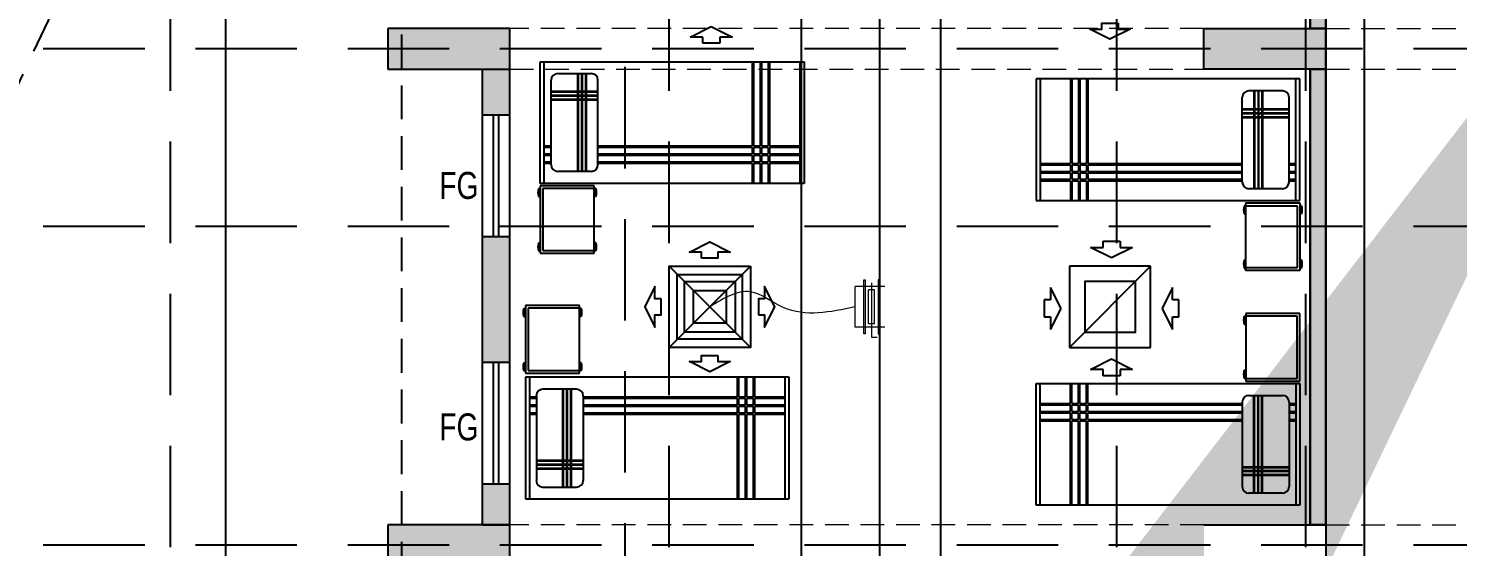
# Model space of a CAD drawing. Extents: x 11598203 to 11995143, y -3849975 to -3698974.
# Drawn here: x 11936094 to 11946653, y -3783811 to -3779981 of the extents above; entities that cross this region are included whole.
import ezdxf

# ---------------------------------------------------------------- set-up
doc = ezdxf.new("R2010")
doc.units = 0
doc.header["$MEASUREMENT"] = 0
doc.header["$PDMODE"] = 35
for name, pattern in [('DASHED', [0.75, 0.5, -0.25]), ('DASHED2', [0.375, 0.25, -0.125]), ('HIDDEN', [0.375, 0.25, -0.125])]:
    doc.linetypes.add(name, pattern=pattern)
doc.layers.get('0').update_dxf_attribs({"linetype": 'CONTINUOUS'})
doc.layers.get('Defpoints').update_dxf_attribs({"linetype": 'CONTINUOUS'})
for name, color, linetype in [('BEAM', 8, 'CONTINUOUS'), ('GRID LINES', 9, 'CONTINUOUS'), ('HATCH', 7, 'CONTINUOUS'), ('HS', 7, 'CONTINUOUS'), ('MEP_HVAC_RA_DIFFUSER', 6, 'CONTINUOUS'), ('MEP_HVAC_SA_DIFFUSER', 5, 'CONTINUOUS'), ('MEP_HVAC_SA_DUCT', 3, 'CONTINUOUS'), ('SECTION', 8, 'CONTINUOUS')]:
    doc.layers.add(name, color=color, linetype=linetype)
doc.layers.add('MEP_HVAC_BUTTERFLY _DAMPER', color=5, linetype='CONTINUOUS', lineweight=0)
doc.layers.add('MEP_HVAC_FLEXIBLE_DUCT', color=30, linetype='CONTINUOUS', lineweight=18)
doc.styles.add('ARIAL', font='arial.ttf', dxfattribs={"width": 0.75})
doc.styles.add('DT', font='romans.shx')
doc.styles.get("Standard").update_dxf_attribs({"font": 'arial.ttf'})
doc.dimstyles.get("Standard").update_dxf_attribs({"dimscale": 0.7, "dimtxt": 300, "dimasz": 150, "dimexe": 200, "dimexo": 200, "dimgap": 0.25, "dimtad": 3, "dimlfac": 0.001, "dimzin": 0, "dimdsep": 46, "dimtxsty": 'Standard', "dimblk": 'ARCHTICK', "dimcen": 0.09, "dimdle": 200, "dimclrd": 256, "dimclre": 256, "dimclrt": 6, "dimadec": 0, "dimazin": 0, "dimtfac": 1, "dimtofl": 0, "dimtmove": 0, "dimatfit": 3, "dimfxl": 1, "dimtolj": 1, "dimtzin": 0, "dimarcsym": 0})

# ---------------------------------------------------------------- blocks, each defined once
blk = doc.blocks.new('8TH FLOOR')
at = {"layer": 'HATCH', "ltscale": 500}
h = blk.add_hatch(color=32, dxfattribs=at)
h.dxf.hatch_style = 1
h.paths.add_polyline_path([(-44310, 10130), (-44010, 10130), (-44010, 9230), (-44310, 9230)])
h.paths.add_polyline_path([(-6930, 6230), (-6630, 6230), (-6630, 5252), (-6930, 5252)])
h.paths.add_polyline_path([(-900, 6265), (0, 6265), (0, 5965), (-900, 5965)])
h.paths.add_polyline_path([(-31624, -10480), (-31024, -10480), (-31024, -10780), (-31624, -10780)])
h.paths.add_polyline_path([(-36805, -13010), (-36055, -13010), (-36055, -13310), (-36805, -13310)])
h.paths.add_polyline_path([(-26485, 200), (-26185, 200), (-26185, -700), (-26485, -700)])
h.paths.add_polyline_path([(-36355, -17735), (-36055, -17735), (-36055, -18485), (-36355, -18485)])
h.paths.add_polyline_path([(-4100, 200), (-3500, 200), (-3500, -100), (-4100, -100)])
h.paths.add_polyline_path([(-47740, 18320), (-46990, 18320), (-46990, 18020), (-47740, 18020)])
h.paths.add_polyline_path([(-47740, 14790), (-46840, 14790), (-46840, 14490), (-47740, 14490)])
h.paths.add_polyline_path([(-10758, 300), (-9930, 300), (-9930, 0), (-10758, 0)])
h.paths.add_polyline_path([(-36805, -7680), (-36055, -7680), (-36055, -7980), (-36805, -7980)])
h.paths.add_polyline_path([(-34515, 900), (-34215, 900), (-34215, 0), (-34515, 0)])
h.paths.add_polyline_path([(-40685, 750), (-40385, 750), (-40385, 0), (-40685, 0)])
h.paths.add_polyline_path([(-41010, -25), (-40710, -25), (-40710, -775), (-41010, -775)])
h.paths.add_polyline_path([(-47740, 29190), (-46990, 29190), (-46990, 28890), (-47740, 28890)])
h.paths.add_polyline_path([(-900, 29190), (0, 29190), (0, 28890), (-900, 28890)])
h.paths.add_polyline_path([(-47840, 10130), (-47540, 10130), (-47540, 9230), (-47840, 9230)])
h.paths.add_polyline_path([(-41010, 750), (-40710, 750), (-40710, 0), (-41010, 0)])
h.paths.add_polyline_path([(-1000, 42920), (-700, 42920), (-700, 43898), (-1000, 43898)])
h.paths.add_polyline_path([(-47740, 21920), (-46990, 21920), (-46990, 21620), (-47740, 21620)])
h.paths.add_polyline_path([(-19285, 200), (-18985, 200), (-18985, -700), (-19285, -700)])
h.paths.add_polyline_path([(-900, 49150), (0, 49150), (0, 48850), (-900, 48850)])
h.paths.add_polyline_path([(-900, 32790), (0, 32790), (0, 32490), (-900, 32490)])
h.paths.add_polyline_path([(-47740, 25520), (-46990, 25520), (-46990, 25220), (-47740, 25220)])
h.paths.add_polyline_path([(-15685, 6230), (-15385, 6230), (-15385, 5330), (-15685, 5330)])
h.paths.add_polyline_path([(-900, 25520), (0, 25520), (0, 25220), (-900, 25220)])
h.paths.add_polyline_path([(-39510, -13010), (-38760, -13010), (-38760, -13310), (-39510, -13310)])
h.paths.add_polyline_path([(-42695, 39920), (-42395, 39920), (-42395, 39320), (-42695, 39320)])
h.paths.add_polyline_path([(-47740, 39920), (-46840, 39920), (-46840, 39620), (-47740, 39620)])
h.paths.add_polyline_path([(-900, 39920), (-100, 39920), (-100, 39620), (-900, 39620)])
h.paths.add_polyline_path([(-4100, 11190), (-3401, 11190), (-3401, 10890), (-4100, 10890)])
h.paths.add_polyline_path([(-31624, -7730), (-31024, -7730), (-31024, -8030), (-31624, -8030)])
h.paths.add_polyline_path([(-44760, -18185), (-44010, -18185), (-44010, -18485), (-44760, -18485)])
h.paths.add_polyline_path([(-6930, 300), (-6102, 300), (-6102, 0), (-6930, 0)])
h.paths.add_polyline_path([(-900, 18320), (0, 18320), (0, 18020), (-900, 18020)])
h.paths.add_polyline_path([(-48040, -18185), (-47290, -18185), (-47290, -18485), (-48040, -18485)])
h.paths.add_polyline_path([(-42695, 43520), (-42395, 43520), (-42395, 42920), (-42695, 42920)])
h.paths.add_polyline_path([(-39510, -10530), (-38760, -10530), (-38760, -10830), (-39510, -10830)])
h.paths.add_polyline_path([(-42370, 43520), (-42070, 43520), (-42070, 42920), (-42370, 42920)])
h.paths.add_polyline_path([(-39510, -7680), (-38760, -7680), (-38760, -7980), (-39510, -7980)])
h.paths.add_polyline_path([(-46360, 43820), (-46060, 43820), (-46060, 42920), (-46360, 42920)])
h.paths.add_polyline_path([(-900, 300), (0, 300), (0, 0), (-900, 0)])
h.paths.add_polyline_path([(-28250, 51450), (-27950, 51450), (-27950, 50550), (-28250, 50550)])
h.paths.add_polyline_path([(-22220, 51450), (-21920, 51450), (-21920, 50550), (-22220, 50550)])
h.paths.add_polyline_path([(-44310, 750), (-44010, 750), (-44010, 0), (-44310, 0)])
h.paths.add_polyline_path([(-42370, 39920), (-42070, 39920), (-42070, 39320), (-42370, 39320)])
h.paths.add_polyline_path([(-31550, 51450), (-31250, 51450), (-31250, 50550), (-31550, 50550)])
h.paths.add_polyline_path([(-46360, 49700), (-46060, 49700), (-46060, 48950), (-46360, 48950)])
h.paths.add_polyline_path([(-42695, 36320), (-42395, 36320), (-42395, 35720), (-42695, 35720)])
h.paths.add_polyline_path([(-42370, 35720), (-42070, 35720), (-42070, 36320), (-42370, 36320)])
h.paths.add_polyline_path([(-44310, 15240), (-44010, 15240), (-44010, 14490), (-44310, 14490)])
h.paths.add_polyline_path([(-42695, 49700), (-42395, 49700), (-42395, 48950), (-42695, 48950)])
h.paths.add_polyline_path([(-44760, -25), (-44010, -25), (-44010, -325), (-44760, -325)])
h.paths.add_polyline_path([(-15685, 200), (-15385, 200), (-15385, -700), (-15685, -700)])
h.paths.add_polyline_path([(-39510, -5200), (-38760, -5200), (-38760, -5500), (-39510, -5500)])
h.paths.add_polyline_path([(-44310, 6230), (-44010, 6230), (-44010, 5480), (-44310, 5480)])
h.paths.add_polyline_path([(-36355, -25), (-36055, -25), (-36055, -775), (-36355, -775)])
h.paths.add_polyline_path([(-22885, 200), (-22585, 200), (-22585, -700), (-22885, -700)])
h.paths.add_polyline_path([(-900, 36320), (0, 36320), (0, 36020), (-900, 36020)])
h.paths.add_polyline_path([(-47740, 32790), (-46990, 32790), (-46990, 32490), (-47740, 32490)])
h.paths.add_polyline_path([(-6930, -25), (-6330, -25), (-6330, -325), (-6930, -325)])
h.paths.add_polyline_path([(-41010, -17735), (-40710, -17735), (-40710, -18485), (-41010, -18485)])
h.paths.add_polyline_path([(-36805, -5200), (-36055, -5200), (-36055, -5500), (-36805, -5500)])
h.paths.add_polyline_path([(-48015, -25), (-47265, -25), (-47265, -325), (-48015, -325)])
h.paths.add_polyline_path([(-10530, -25), (-9930, -25), (-9930, -325), (-10530, -325)])
h.paths.add_polyline_path([(-46840, 36320), (-47740, 36320), (-47740, 36020), (-46840, 36020)])
h.paths.add_polyline_path([(-34515, 6230), (-34215, 6230), (-34215, 5330), (-34515, 5330)])
h.paths.add_polyline_path([(-30085, 200), (-29785, 200), (-29785, -700), (-30085, -700)])
h.paths.add_polyline_path([(-36805, -10530), (-36055, -10530), (-36055, -10830), (-36805, -10830)])
h.paths.add_polyline_path([(-10230, 6230), (-9930, 6230), (-9930, 5330), (-10230, 5330)])
h.paths.add_polyline_path([(-900, 14790), (0, 14790), (0, 14490), (-900, 14490)])
h.paths.add_polyline_path([(-900, 9530), (78, 9530), (78, 9230), (-900, 9230)])
h.paths.add_polyline_path([(-39940, 49850), (-39640, 49850), (-39640, 48950), (-39940, 48950)])
edge = h.paths.add_edge_path()
edge.add_line((-19435, 49850), (-19435, 48950))
edge.add_line((-6930, 9230), (-5952, 9230))
edge.add_line((-41010, 15240), (-41010, 14490))
edge.add_line((-19135, 42920), (-19135, 43820))
edge.add_line((-40710, 5480), (-40710, 6230))
edge.add_line((-40685, 6230), (-40685, 5480))
h.paths.add_polyline_path([(-22220, 9530), (-21320, 9530), (-21320, 9230), (-22220, 9230)])
h.paths.add_polyline_path([(-37580, 10130), (-37280, 10130), (-37280, 9230), (-37580, 9230)])
h.paths.add_polyline_path([(-40685, 9980), (-40385, 9980), (-40385, 9230), (-40685, 9230)])
h.paths.add_polyline_path([(-40685, 6230), (-40385, 6230), (-40385, 5480), (-40685, 5480)])
h.paths.add_polyline_path([(-32228, 9530), (-31250, 9530), (-31250, 9230), (-32228, 9230)])
h.paths.add_polyline_path([(-30424, 6230), (-29446, 6230), (-29446, 5930), (-30424, 5930)])
h.paths.add_polyline_path([(-16860, 9530), (-15960, 9530), (-15960, 9230), (-16860, 9230)])
h.paths.add_polyline_path([(-28250, 9530), (-27272, 9530), (-27272, 9230), (-28250, 9230)])
h.paths.add_polyline_path([(-10830, 9530), (-9930, 9530), (-9930, 9230), (-10830, 9230)])
h.paths.add_polyline_path([(-41010, 9980), (-40710, 9980), (-40710, 9230), (-41010, 9230)])
h.paths.add_polyline_path([(-41010, 6230), (-40710, 6230), (-40710, 5480), (-41010, 5480)])
h.paths.add_polyline_path([(-16860, 36320), (-15960, 36320), (-15960, 36020), (-16860, 36020)], flags=16)
h.paths.add_polyline_path([(-22220, 43520), (-21920, 43520), (-21920, 42920), (-22220, 42920)], flags=16)
h.paths.add_polyline_path([(-22220, 29190), (-21320, 29190), (-21320, 28890), (-22220, 28890)], flags=16)
h.paths.add_polyline_path([(-25450, 45380), (-24850, 45380), (-24850, 45080), (-25450, 45080)], flags=16)
h.paths.add_polyline_path([(-25450, 43220), (-24850, 43220), (-24850, 42920), (-25450, 42920)], flags=16)
h.paths.add_polyline_path([(-16860, 14790), (-15960, 14790), (-15960, 14490), (-16860, 14490)], flags=16)
h.paths.add_polyline_path([(-41010, 15240), (-40710, 15240), (-40710, 14490), (-41010, 14490)], flags=16)
h.paths.add_polyline_path([(-31250, 25220), (-32150, 25220), (-32150, 25520), (-31250, 25520)], flags=16)
h.paths.add_polyline_path([(-38180, 18320), (-37280, 18320), (-37280, 18020), (-38180, 18020)], flags=16)
h.paths.add_polyline_path([(-31550, 15090), (-31250, 15090), (-31250, 14190), (-31550, 14190)], flags=16)
h.paths.add_polyline_path([(-38180, 14790), (-37280, 14790), (-37280, 14490), (-38180, 14490)], flags=16)
h.paths.add_polyline_path([(-22220, 18320), (-21320, 18320), (-21320, 18020), (-22220, 18020)], flags=16)
h.paths.add_polyline_path([(-40685, 15240), (-40385, 15240), (-40385, 14490), (-40685, 14490)], flags=16)
h.paths.add_polyline_path([(-38180, 21920), (-37280, 21920), (-37280, 21620), (-38180, 21620)], flags=16)
h.paths.add_polyline_path([(-16860, 32790), (-15960, 32790), (-15960, 32490), (-16860, 32490)], flags=16)
h.paths.add_polyline_path([(-16860, 21920), (-15960, 21920), (-15960, 21620), (-16860, 21620)], flags=16)
h.paths.add_polyline_path([(-16860, 25520), (-15960, 25520), (-15960, 25220), (-16860, 25220)], flags=16)
h.paths.add_polyline_path([(-13360, 11190), (-12760, 11190), (-12760, 10890), (-13360, 10890)], flags=16)
h.paths.add_polyline_path([(-6930, 29190), (-6030, 29190), (-6030, 28890), (-6930, 28890)], flags=16)
h.paths.add_polyline_path([(-10830, 29190), (-9930, 29190), (-9930, 28890), (-10830, 28890)], flags=16)
h.paths.add_polyline_path([(-28250, 22220), (-27950, 22220), (-27950, 21320), (-28250, 21320)], flags=16)
h.paths.add_polyline_path([(-22220, 21920), (-21320, 21920), (-21320, 21620), (-22220, 21620)], flags=16)
h.paths.add_polyline_path([(-6930, 9530), (-5952, 9530), (-5952, 9230), (-6930, 9230)], flags=16)
h.paths.add_polyline_path([(-31550, 22220), (-31250, 22220), (-31250, 21320), (-31550, 21320)], flags=16)
h.paths.add_polyline_path([(-10230, 22220), (-9930, 22220), (-9930, 21320), (-10230, 21320)], flags=16)
h.paths.add_polyline_path([(-28250, 29190), (-27350, 29190), (-27350, 28890), (-28250, 28890)], flags=16)
h.paths.add_polyline_path([(-15132, 43220), (-14232, 43220), (-14232, 42920), (-15132, 42920)], flags=16)
h.paths.add_polyline_path([(-10830, 43220), (-9930, 43220), (-9930, 42920), (-10830, 42920)], flags=16)
h.paths.add_polyline_path([(-6930, 43220), (-6030, 43220), (-6030, 42920), (-6930, 42920)], flags=16)
h.paths.add_polyline_path([(-22220, 25520), (-21320, 25520), (-21320, 25220), (-22220, 25220)], flags=16)
h.paths.add_polyline_path([(-28250, 25520), (-27350, 25520), (-27350, 25220), (-28250, 25220)], flags=16)
h.paths.add_polyline_path([(-34680, 11190), (-34080, 11190), (-34080, 10890), (-34680, 10890)], flags=16)
h.paths.add_polyline_path([(-22220, 36320), (-21320, 36320), (-21320, 36020), (-22220, 36020)], flags=16)
h.paths.add_polyline_path([(-38180, 25520), (-37280, 25520), (-37280, 25220), (-38180, 25220)], flags=16)
h.paths.add_polyline_path([(-6930, 25520), (-6030, 25520), (-6030, 25220), (-6930, 25220)], flags=16)
h.paths.add_polyline_path([(-10830, 25520), (-9930, 25520), (-9930, 25220), (-10830, 25220)], flags=16)
h.paths.add_polyline_path([(-6930, 22220), (-6630, 22220), (-6630, 21320), (-6930, 21320)], flags=16)
h.paths.add_polyline_path([(-28250, 18620), (-27950, 18620), (-27950, 17720), (-28250, 17720)], flags=16)
h.paths.add_polyline_path([(-6930, 15090), (-6630, 15090), (-6630, 14190), (-6930, 14190)], flags=16)
h.paths.add_polyline_path([(-22220, 32790), (-21320, 32790), (-21320, 32490), (-22220, 32490)], flags=16)
h.paths.add_polyline_path([(-10230, 33090), (-9930, 33090), (-9930, 32190), (-10230, 32190)], flags=16)
h.paths.add_polyline_path([(-6930, 33090), (-6630, 33090), (-6630, 32190), (-6930, 32190)], flags=16)
h.paths.add_polyline_path([(-32150, 29190), (-31250, 29190), (-31250, 28890), (-32150, 28890)], flags=16)
h.paths.add_polyline_path([(-16860, 29190), (-15960, 29190), (-15960, 28888), (-16860, 28888)], flags=16)
h.paths.add_polyline_path([(-38180, 29190), (-37280, 29190), (-37280, 28890), (-38180, 28890)], flags=16)
h.paths.add_polyline_path([(-23224, 6230), (-22246, 6230), (-22246, 5930), (-23224, 5930)], flags=16)
h.paths.add_polyline_path([(-31550, 18620), (-31250, 18620), (-31250, 17720), (-31550, 17720)], flags=16)
h.paths.add_polyline_path([(-35695, 48950), (-35395, 48950), (-35395, 49750), (-35695, 49750)], flags=16)
h.paths.add_polyline_path([(-6930, 36620), (-6630, 36620), (-6630, 35720), (-6930, 35720)], flags=16)
h.paths.add_polyline_path([(-31550, 45980), (-31250, 45980), (-31250, 45080), (-31550, 45080)], flags=16)
h.paths.add_polyline_path([(-16860, 39920), (-15960, 39920), (-15960, 39620), (-16860, 39620)], flags=16)
h.paths.add_polyline_path([(-22220, 45980), (-21920, 45980), (-21920, 45080), (-22220, 45080)], flags=16)
h.paths.add_polyline_path([(-35695, 43820), (-35395, 43820), (-35395, 42920), (-35695, 42920)], flags=16)
h.paths.add_polyline_path([(-19435, 43820), (-19135, 43820), (-19135, 42920), (-19435, 42920)], flags=16)
h.paths.add_polyline_path([(-38180, 39920), (-37280, 39920), (-37280, 39620), (-38180, 39620)], flags=16)
h.paths.add_polyline_path([(-28250, 39920), (-27272, 39920), (-27272, 39620), (-28250, 39620)], flags=16)
h.paths.add_polyline_path([(-39940, 43820), (-39640, 43820), (-39640, 42920), (-39940, 42920)], flags=16)
h.paths.add_polyline_path([(-10230, 49850), (-9930, 49850), (-9930, 48950), (-10230, 48950)], flags=16)
h.paths.add_polyline_path([(-31550, 43820), (-31250, 43820), (-31250, 42920), (-31550, 42920)], flags=16)
h.paths.add_polyline_path([(-14832, 49850), (-14533, 49850), (-14533, 48950), (-14832, 48950)], flags=16)
h.paths.add_polyline_path([(-6930, 39920), (-6030, 39920), (-6030, 39620), (-6930, 39620)], flags=16)
h.paths.add_polyline_path([(-31550, 33090), (-31250, 33090), (-31250, 32190), (-31550, 32190)], flags=16)
h.paths.add_polyline_path([(-38180, 36320), (-37280, 36320), (-37280, 36020), (-38180, 36020)], flags=16)
h.paths.add_polyline_path([(-19435, 49850), (-19135, 49850), (-19135, 48950), (-19435, 48950)], flags=16)
h.paths.add_polyline_path([(-10830, 39920), (-9930, 39920), (-9930, 39620), (-10830, 39620)], flags=16)
h.paths.add_polyline_path([(-6930, 49850), (-6630, 49850), (-6630, 48950), (-6930, 48950)], flags=16)
h.paths.add_polyline_path([(-19624, 6230), (-18646, 6230), (-18646, 5930), (-19624, 5930)], flags=16)
h.paths.add_polyline_path([(-22220, 39920), (-21320, 39920), (-21320, 39620), (-22220, 39620)], flags=16)
h.paths.add_polyline_path([(-22220, 14790), (-21320, 14790), (-21320, 14490), (-22220, 14490)], flags=16)
h.paths.add_polyline_path([(-28250, 36620), (-27950, 36620), (-27950, 35720), (-28250, 35720)], flags=16)
h.paths.add_polyline_path([(-16860, 18320), (-15960, 18320), (-15960, 18020), (-16860, 18020)], flags=16)
h.paths.add_polyline_path([(-31550, 35720), (-31250, 35720), (-31250, 36618), (-31550, 36618)], flags=16)
h.paths.add_polyline_path([(-10230, 18620), (-9930, 18620), (-9930, 17720), (-10230, 17720)], flags=16)
h.paths.add_polyline_path([(-28250, 15090), (-27950, 15090), (-27950, 14190), (-28250, 14190)], flags=16)
h.paths.add_polyline_path([(-6930, 18620), (-6630, 18620), (-6630, 17720), (-6930, 17720)], flags=16)
h.paths.add_polyline_path([(-32228, 39920), (-31250, 39920), (-31250, 39620), (-32228, 39620)], flags=16)
h.paths.add_polyline_path([(-10230, 15090), (-9930, 15090), (-9930, 14190), (-10230, 14190)], flags=16)
h.paths.add_polyline_path([(-28250, 33090), (-27950, 33090), (-27950, 32190), (-28250, 32190)], flags=16)
h.paths.add_polyline_path([(-38180, 32790), (-37280, 32790), (-37280, 32490), (-38180, 32490)], flags=16)
h.paths.add_polyline_path([(-10230, 36620), (-9930, 36620), (-9930, 35720), (-10230, 35720)], flags=16)
at = {"layer": 'HS', "lineweight": -3, "ltscale": 500}
h = blk.add_hatch(color=8, dxfattribs=at)
h.dxf.hatch_style = 1
h.paths.add_polyline_path([(-31365, 32190), (-31250, 32190), (-31250, 29190), (-31365, 29190)])
h = blk.add_hatch(color=8, dxfattribs=at)
h.dxf.hatch_style = 1
h.paths.add_polyline_path([(-37280, 28550), (-37280, 28890), (-37480, 28890), (-37480, 28550)])
h.paths.add_polyline_path([(-37480, 25520), (-37480, 25820), (-37280, 25820), (-37280, 25520)])
h = blk.add_hatch(color=8, dxfattribs=at)
h.dxf.hatch_style = 1
h.paths.add_polyline_path([(-31365, 28890), (-31250, 28890), (-31250, 25520), (-31365, 25520)])
h = blk.add_hatch(color=8, dxfattribs=at)
h.dxf.hatch_style = 1
h.paths.add_polyline_path([(-37280, 26720), (-37280, 27650), (-37480, 27650), (-37480, 26720)])
at = {"color": 8, "lineweight": 25}
for p, q in [((-30963, 21550), (-30963, 39690)), ((-39379, 36280), (-39379, 25220)), ((-31365, 32190), (-31365, 29190)), ((-31250, 32190), (-31250, 29190)), ((-37280, 29190), (-38180, 29190)), ((-38180, 29190), (-38180, 28890)), ((-37280, 28890), (-37280, 29190)), ((-37055, 28945), (-35105, 28945)), ((-37055, 28045), (-37055, 28945)), ((-37025, 28045), (-37025, 28945)), ((-35135, 28945), (-35135, 28045)), ((-35105, 28945), (-35105, 28045)), ((-38180, 28890), (-37280, 28890)), ((-37480, 28890), (-37280, 28890)), ((-37480, 27690), (-37480, 28890)), ((-37280, 27690), (-37280, 28890)), ((-36925, 28857), (-36677, 28857)), ((-31365, 28890), (-31365, 25520)), ((-31250, 28890), (-31250, 25520)), ((-36974, 28183), (-36974, 28808)), ((-36628, 28183), (-36628, 28808)), ((-31440, 28818), (-33390, 28818)), ((-33390, 28818), (-33390, 27918)), ((-33360, 28818), (-33360, 27918)), ((-31570, 28730), (-31818, 28730)), ((-31470, 27918), (-31470, 28818)), ((-31440, 27918), (-31440, 28818)), ((-31867, 28055), (-31867, 28680)), ((-31521, 28055), (-31521, 28680)), ((-37480, 25520), (-37480, 28585)), ((-37400, 27650), (-37400, 28550)), ((-37360, 27650), (-37360, 28550)), ((-37280, 25520), (-37280, 28585)), ((-36677, 28134), (-36925, 28134)), ((-37067, 28007), (-37067, 27948)), ((-37067, 28007), (-37055, 28007)), ((-35105, 28045), (-37055, 28045)), ((-36655, 28028), (-37055, 28028)), ((-37055, 28028), (-37055, 27528)), ((-37035, 28008), (-37035, 27548)), ((-36655, 28008), (-37035, 28008)), ((-36655, 27528), (-36655, 28028)), ((-36643, 28007), (-36655, 28007)), ((-36643, 28007), (-36643, 27948)), ((-31818, 28006), (-31570, 28006)), ((-37067, 27948), (-37055, 27948)), ((-36643, 27948), (-36655, 27948)), ((-33390, 27918), (-31440, 27918)), ((-31852, 27879), (-31840, 27879)), ((-31852, 27879), (-31852, 27820)), ((-31840, 27400), (-31840, 27900)), ((-31840, 27900), (-31440, 27900)), ((-31840, 27880), (-31460, 27880)), ((-31460, 27880), (-31460, 27420)), ((-31440, 27900), (-31440, 27400)), ((-31428, 27879), (-31440, 27879)), ((-31428, 27879), (-31428, 27820)), ((-31852, 27820), (-31840, 27820)), ((-31428, 27820), (-31440, 27820)), ((-37067, 27606), (-37067, 27547)), ((-37067, 27606), (-37055, 27606)), ((-36643, 27606), (-36655, 27606)), ((-36643, 27606), (-36643, 27547)), ((-37067, 27547), (-37055, 27547)), ((-37055, 27528), (-36655, 27528)), ((-37035, 27548), (-36655, 27548)), ((-36643, 27547), (-36655, 27547)), ((-31852, 27478), (-31840, 27478)), ((-31852, 27478), (-31852, 27419)), ((-31428, 27478), (-31440, 27478)), ((-31428, 27478), (-31428, 27419)), ((-31852, 27419), (-31840, 27419)), ((-31460, 27420), (-31840, 27420)), ((-31440, 27400), (-31840, 27400)), ((-31428, 27419), (-31440, 27419)), ((-36764, 27141), (-37164, 27141)), ((-37164, 27141), (-37164, 26641)), ((-36764, 26641), (-36764, 27141)), ((-37176, 27120), (-37176, 27061)), ((-37176, 27120), (-37164, 27120)), ((-37176, 27061), (-37164, 27061)), ((-37144, 27121), (-37144, 26660)), ((-36764, 27121), (-37144, 27121)), ((-36752, 27120), (-36764, 27120)), ((-36752, 27061), (-36764, 27061)), ((-36752, 27120), (-36752, 27061)), ((-31852, 27064), (-31840, 27064)), ((-31852, 27005), (-31852, 27064)), ((-31840, 27083), (-31840, 26583)), ((-31440, 27083), (-31840, 27083)), ((-31460, 27063), (-31840, 27063)), ((-31460, 26603), (-31460, 27063)), ((-31440, 26583), (-31440, 27083)), ((-31852, 27005), (-31840, 27005)), ((-37400, 25820), (-37400, 26720)), ((-37360, 25820), (-37360, 26720)), ((-37280, 25520), (-37280, 26720)), ((-37176, 26719), (-37176, 26660)), ((-37176, 26719), (-37164, 26719)), ((-36752, 26719), (-36764, 26719)), ((-36752, 26719), (-36752, 26660)), ((-37176, 26660), (-37164, 26660)), ((-37164, 26641), (-36764, 26641)), ((-35214, 26611), (-37164, 26611)), ((-37164, 26611), (-37164, 25711)), ((-37144, 26660), (-36764, 26660)), ((-37134, 26611), (-37134, 25711)), ((-36752, 26660), (-36764, 26660)), ((-35244, 25711), (-35244, 26611)), ((-35214, 25711), (-35214, 26611)), ((-31852, 26663), (-31840, 26663)), ((-31852, 26604), (-31852, 26663)), ((-36786, 26523), (-37034, 26523)), ((-33390, 26565), (-31440, 26565)), ((-33390, 25665), (-33390, 26565)), ((-33360, 25665), (-33360, 26565)), ((-31852, 26604), (-31840, 26604)), ((-31840, 26603), (-31460, 26603)), ((-31840, 26583), (-31440, 26583)), ((-31470, 26565), (-31470, 25665)), ((-31440, 26565), (-31440, 25665)), ((-37083, 26474), (-37083, 25848)), ((-36737, 26474), (-36737, 25848)), ((-31867, 26428), (-31867, 25803)), ((-31818, 26477), (-31570, 26477)), ((-31521, 26428), (-31521, 25803)), ((-37034, 25799), (-36786, 25799)), ((-37164, 25711), (-35214, 25711)), ((-31440, 25665), (-33390, 25665)), ((-31570, 25753), (-31818, 25753)), ((-37280, 25520), (-38180, 25520)), ((-38180, 25520), (-38180, 25220)), ((-37480, 25520), (-37280, 25520)), ((-37280, 25220), (-37280, 25520))]:
    blk.add_line(p, q, dxfattribs=at)
at = {"color": 8, "linetype": 'DASHED2', "lineweight": 25, "ltscale": 1500}
blk.add_line((-47540, 14790), (-37480, 36020), dxfattribs=at)
at = {"color": 8, "linetype": 'DASHED', "lineweight": 25, "ltscale": 500}
blk.add_line((-38080, 35520), (-38080, 15290), dxfattribs=at)
at = {"color": 8, "lineweight": 25, "ltscale": 500}
for p, q in [((-31250, 25520), (-31250, 32190)), ((-32150, 28890), (-32150, 29190)), ((-32150, 29190), (-31250, 29190)), ((-31250, 29190), (-31250, 28890)), ((-31250, 28890), (-32150, 28890)), ((-37280, 28550), (-37480, 28550)), ((-37280, 27650), (-37480, 27650)), ((-37280, 26720), (-37480, 26720)), ((-37280, 25820), (-37480, 25820)), ((-32150, 25520), (-31250, 25520)), ((-31250, 25520), (-31250, 25220))]:
    blk.add_line(p, q, dxfattribs=at)
at = {"color": 8, "lineweight": 25, "ltscale": 0.75}
for p, q in [((-35488, 28945), (-35488, 28321)), ((-35478, 28945), (-35478, 28321)), ((-35429, 28945), (-35429, 28321)), ((-35419, 28945), (-35419, 28321)), ((-35370, 28945), (-35370, 28321)), ((-35360, 28945), (-35360, 28321)), ((-36779, 28857), (-36779, 28724)), ((-36774, 28857), (-36774, 28724)), ((-36749, 28857), (-36749, 28724)), ((-36745, 28857), (-36745, 28724)), ((-36720, 28857), (-36720, 28724)), ((-36715, 28857), (-36715, 28724)), ((-36779, 28724), (-36974, 28724)), ((-36749, 28724), (-36774, 28724)), ((-36720, 28724), (-36745, 28724)), ((-36628, 28724), (-36715, 28724)), ((-33135, 28818), (-33135, 28193)), ((-33125, 28818), (-33125, 28193)), ((-33076, 28818), (-33076, 28193)), ((-33066, 28818), (-33066, 28193)), ((-33017, 28818), (-33017, 28193)), ((-33007, 28818), (-33007, 28193)), ((-31780, 28730), (-31780, 28597)), ((-31775, 28730), (-31775, 28597)), ((-31750, 28730), (-31750, 28597)), ((-31746, 28730), (-31746, 28597)), ((-31721, 28730), (-31721, 28597)), ((-31716, 28730), (-31716, 28597)), ((-36779, 28720), (-36974, 28720)), ((-36779, 28695), (-36974, 28695)), ((-36779, 28690), (-36974, 28690)), ((-36779, 28665), (-36974, 28665)), ((-36779, 28661), (-36974, 28661)), ((-36779, 28720), (-36779, 28695)), ((-36779, 28690), (-36779, 28665)), ((-36779, 28661), (-36779, 28134)), ((-36749, 28720), (-36774, 28720)), ((-36774, 28720), (-36774, 28695)), ((-36749, 28695), (-36774, 28695)), ((-36749, 28690), (-36774, 28690)), ((-36774, 28690), (-36774, 28665)), ((-36749, 28665), (-36774, 28665)), ((-36749, 28661), (-36774, 28661)), ((-36774, 28661), (-36774, 28134)), ((-36749, 28720), (-36749, 28695)), ((-36749, 28690), (-36749, 28665)), ((-36749, 28661), (-36749, 28134)), ((-36720, 28720), (-36745, 28720)), ((-36745, 28720), (-36745, 28695)), ((-36720, 28695), (-36745, 28695)), ((-36745, 28690), (-36745, 28665)), ((-36720, 28690), (-36745, 28690)), ((-36720, 28665), (-36745, 28665)), ((-36745, 28661), (-36745, 28134)), ((-36720, 28661), (-36745, 28661)), ((-36720, 28720), (-36720, 28695)), ((-36720, 28690), (-36720, 28665)), ((-36720, 28661), (-36720, 28134)), ((-36715, 28720), (-36715, 28695)), ((-36628, 28720), (-36715, 28720)), ((-36628, 28695), (-36715, 28695)), ((-36715, 28690), (-36715, 28665)), ((-36628, 28690), (-36715, 28690)), ((-36628, 28665), (-36715, 28665)), ((-36628, 28661), (-36715, 28661)), ((-36715, 28661), (-36715, 28134)), ((-31867, 28597), (-31780, 28597)), ((-31867, 28592), (-31780, 28592)), ((-31867, 28567), (-31780, 28567)), ((-31867, 28562), (-31780, 28562)), ((-31867, 28538), (-31780, 28538)), ((-31867, 28533), (-31780, 28533)), ((-31780, 28592), (-31780, 28567)), ((-31780, 28562), (-31780, 28538)), ((-31780, 28533), (-31780, 28006)), ((-31775, 28597), (-31750, 28597)), ((-31775, 28592), (-31750, 28592)), ((-31775, 28592), (-31775, 28567)), ((-31775, 28567), (-31750, 28567)), ((-31775, 28562), (-31775, 28538)), ((-31775, 28562), (-31750, 28562)), ((-31775, 28538), (-31750, 28538)), ((-31775, 28533), (-31775, 28006)), ((-31775, 28533), (-31750, 28533)), ((-31750, 28592), (-31750, 28567)), ((-31750, 28562), (-31750, 28538)), ((-31750, 28533), (-31750, 28006)), ((-31746, 28597), (-31721, 28597)), ((-31746, 28592), (-31721, 28592)), ((-31746, 28592), (-31746, 28567)), ((-31746, 28567), (-31721, 28567)), ((-31746, 28562), (-31746, 28538)), ((-31746, 28562), (-31721, 28562)), ((-31746, 28538), (-31721, 28538)), ((-31746, 28533), (-31746, 28006)), ((-31746, 28533), (-31721, 28533)), ((-31721, 28592), (-31721, 28567)), ((-31721, 28562), (-31721, 28538)), ((-31721, 28533), (-31721, 28006)), ((-31716, 28597), (-31521, 28597)), ((-31716, 28592), (-31521, 28592)), ((-31716, 28592), (-31716, 28567)), ((-31716, 28567), (-31521, 28567)), ((-31716, 28562), (-31521, 28562)), ((-31716, 28562), (-31716, 28538)), ((-31716, 28538), (-31521, 28538)), ((-31716, 28533), (-31521, 28533)), ((-31716, 28533), (-31716, 28006)), ((-36974, 28321), (-37025, 28321)), ((-36974, 28311), (-37025, 28311)), ((-35488, 28321), (-36628, 28321)), ((-35488, 28311), (-36628, 28311)), ((-35488, 28311), (-35488, 28262)), ((-35429, 28321), (-35478, 28321)), ((-35429, 28311), (-35478, 28311)), ((-35478, 28311), (-35478, 28262)), ((-35429, 28311), (-35429, 28262)), ((-35370, 28321), (-35419, 28321)), ((-35370, 28311), (-35419, 28311)), ((-35419, 28311), (-35419, 28262)), ((-35370, 28311), (-35370, 28262)), ((-35135, 28321), (-35360, 28321)), ((-35135, 28311), (-35360, 28311)), ((-35360, 28311), (-35360, 28262)), ((-36974, 28262), (-37025, 28262)), ((-36974, 28252), (-37025, 28252)), ((-36974, 28203), (-37025, 28203)), ((-36974, 28193), (-37025, 28193)), ((-35488, 28262), (-36628, 28262)), ((-35488, 28252), (-36628, 28252)), ((-35488, 28203), (-36628, 28203)), ((-35488, 28193), (-36628, 28193)), ((-35488, 28252), (-35488, 28203)), ((-35488, 28193), (-35488, 28045)), ((-35429, 28262), (-35478, 28262)), ((-35429, 28252), (-35478, 28252)), ((-35478, 28252), (-35478, 28203)), ((-35429, 28203), (-35478, 28203)), ((-35429, 28193), (-35478, 28193)), ((-35478, 28193), (-35478, 28045)), ((-35429, 28252), (-35429, 28203)), ((-35429, 28193), (-35429, 28045)), ((-35370, 28262), (-35419, 28262)), ((-35370, 28252), (-35419, 28252)), ((-35419, 28252), (-35419, 28203)), ((-35370, 28203), (-35419, 28203)), ((-35370, 28193), (-35419, 28193)), ((-35419, 28193), (-35419, 28045)), ((-35370, 28252), (-35370, 28203)), ((-35370, 28193), (-35370, 28045)), ((-35135, 28262), (-35360, 28262)), ((-35135, 28252), (-35360, 28252)), ((-35360, 28252), (-35360, 28203)), ((-35135, 28203), (-35360, 28203)), ((-35135, 28193), (-35360, 28193)), ((-35360, 28193), (-35360, 28045)), ((-33360, 28193), (-33135, 28193)), ((-33125, 28193), (-33076, 28193)), ((-33066, 28193), (-33017, 28193)), ((-33007, 28193), (-31867, 28193)), ((-31521, 28193), (-31470, 28193)), ((-33360, 28183), (-33135, 28183)), ((-33360, 28134), (-33135, 28134)), ((-33360, 28124), (-33135, 28124)), ((-33135, 28183), (-33135, 28134)), ((-33135, 28124), (-33135, 28075)), ((-33125, 28183), (-33076, 28183)), ((-33125, 28183), (-33125, 28134)), ((-33125, 28134), (-33076, 28134)), ((-33125, 28124), (-33076, 28124)), ((-33125, 28124), (-33125, 28075)), ((-33076, 28183), (-33076, 28134)), ((-33076, 28124), (-33076, 28075)), ((-33066, 28183), (-33017, 28183)), ((-33066, 28183), (-33066, 28134)), ((-33066, 28134), (-33017, 28134)), ((-33066, 28124), (-33017, 28124)), ((-33066, 28124), (-33066, 28075)), ((-33017, 28183), (-33017, 28134)), ((-33017, 28124), (-33017, 28075)), ((-33007, 28183), (-31867, 28183)), ((-33007, 28183), (-33007, 28134)), ((-33007, 28134), (-31867, 28134)), ((-33007, 28124), (-31867, 28124)), ((-33007, 28124), (-33007, 28075)), ((-31521, 28183), (-31470, 28183)), ((-31521, 28134), (-31470, 28134)), ((-31521, 28124), (-31470, 28124)), ((-33360, 28075), (-33135, 28075)), ((-33360, 28065), (-33135, 28065)), ((-33135, 28065), (-33135, 27918)), ((-33125, 28075), (-33076, 28075)), ((-33125, 28065), (-33076, 28065)), ((-33125, 28065), (-33125, 27918)), ((-33076, 28065), (-33076, 27918)), ((-33066, 28075), (-33017, 28075)), ((-33066, 28065), (-33017, 28065)), ((-33066, 28065), (-33066, 27918)), ((-33017, 28065), (-33017, 27918)), ((-33007, 28075), (-31867, 28075)), ((-33007, 28065), (-31867, 28065)), ((-33007, 28065), (-33007, 27918)), ((-31521, 28075), (-31470, 28075)), ((-31521, 28065), (-31470, 28065)), ((-35597, 26463), (-35597, 26611)), ((-35587, 26463), (-35587, 26611)), ((-35538, 26463), (-35538, 26611)), ((-35528, 26463), (-35528, 26611)), ((-35479, 26463), (-35479, 26611)), ((-35469, 26463), (-35469, 26611)), ((-36888, 25996), (-36888, 26523)), ((-36883, 25996), (-36883, 26523)), ((-36858, 25996), (-36858, 26523)), ((-36854, 25996), (-36854, 26523)), ((-36829, 25996), (-36829, 26523)), ((-36824, 25996), (-36824, 26523)), ((-33135, 26418), (-33135, 26565)), ((-33125, 26418), (-33125, 26565)), ((-33076, 26418), (-33076, 26565)), ((-33066, 26418), (-33066, 26565)), ((-33017, 26418), (-33017, 26565)), ((-33007, 26418), (-33007, 26565)), ((-37083, 26463), (-37134, 26463)), ((-37083, 26454), (-37134, 26454)), ((-37083, 26404), (-37134, 26404)), ((-35597, 26463), (-36737, 26463)), ((-35597, 26454), (-36737, 26454)), ((-35597, 26404), (-36737, 26404)), ((-35597, 26404), (-35597, 26454)), ((-35538, 26463), (-35587, 26463)), ((-35538, 26454), (-35587, 26454)), ((-35587, 26404), (-35587, 26454)), ((-35538, 26404), (-35587, 26404)), ((-35538, 26404), (-35538, 26454)), ((-35479, 26463), (-35528, 26463)), ((-35479, 26454), (-35528, 26454)), ((-35528, 26404), (-35528, 26454)), ((-35479, 26404), (-35528, 26404)), ((-35479, 26404), (-35479, 26454)), ((-35244, 26463), (-35469, 26463)), ((-35244, 26454), (-35469, 26454)), ((-35469, 26404), (-35469, 26454)), ((-35244, 26404), (-35469, 26404)), ((-33360, 26418), (-33135, 26418)), ((-33360, 26408), (-33135, 26408)), ((-33135, 26359), (-33135, 26408)), ((-33125, 26418), (-33076, 26418)), ((-33125, 26408), (-33076, 26408)), ((-33125, 26359), (-33125, 26408)), ((-33076, 26359), (-33076, 26408)), ((-33066, 26418), (-33017, 26418)), ((-33066, 26408), (-33017, 26408)), ((-33066, 26359), (-33066, 26408)), ((-33017, 26359), (-33017, 26408)), ((-33007, 26418), (-31867, 26418)), ((-33007, 26408), (-31867, 26408)), ((-33007, 26359), (-33007, 26408)), ((-31780, 25950), (-31780, 26477)), ((-31775, 25950), (-31775, 26477)), ((-31750, 25950), (-31750, 26477)), ((-31746, 25950), (-31746, 26477)), ((-31721, 25950), (-31721, 26477)), ((-31716, 25950), (-31716, 26477)), ((-31521, 26418), (-31470, 26418)), ((-31521, 26408), (-31470, 26408)), ((-37083, 26394), (-37134, 26394)), ((-37083, 26345), (-37134, 26345)), ((-37083, 26335), (-37134, 26335)), ((-35597, 26394), (-36737, 26394)), ((-35597, 26345), (-36737, 26345)), ((-35597, 26335), (-36737, 26335)), ((-35597, 26345), (-35597, 26394)), ((-35597, 25711), (-35597, 26335)), ((-35538, 26394), (-35587, 26394)), ((-35587, 26345), (-35587, 26394)), ((-35538, 26345), (-35587, 26345)), ((-35538, 26335), (-35587, 26335)), ((-35587, 25711), (-35587, 26335)), ((-35538, 26345), (-35538, 26394)), ((-35538, 25711), (-35538, 26335)), ((-35479, 26394), (-35528, 26394)), ((-35528, 26345), (-35528, 26394)), ((-35479, 26345), (-35528, 26345)), ((-35479, 26335), (-35528, 26335)), ((-35528, 25711), (-35528, 26335)), ((-35479, 26345), (-35479, 26394)), ((-35479, 25711), (-35479, 26335)), ((-35244, 26394), (-35469, 26394)), ((-35469, 26345), (-35469, 26394)), ((-35244, 26345), (-35469, 26345)), ((-35244, 26335), (-35469, 26335)), ((-35469, 25711), (-35469, 26335)), ((-33360, 26359), (-33135, 26359)), ((-33360, 26349), (-33135, 26349)), ((-33360, 26300), (-33135, 26300)), ((-33135, 26300), (-33135, 26349)), ((-33125, 26359), (-33076, 26359)), ((-33125, 26349), (-33076, 26349)), ((-33125, 26300), (-33125, 26349)), ((-33125, 26300), (-33076, 26300)), ((-33076, 26300), (-33076, 26349)), ((-33066, 26359), (-33017, 26359)), ((-33066, 26349), (-33017, 26349)), ((-33066, 26300), (-33066, 26349)), ((-33066, 26300), (-33017, 26300)), ((-33017, 26300), (-33017, 26349)), ((-33007, 26359), (-31867, 26359)), ((-33007, 26300), (-33007, 26349)), ((-33007, 26349), (-31867, 26349)), ((-33007, 26300), (-31867, 26300)), ((-31521, 26359), (-31470, 26359)), ((-31521, 26349), (-31470, 26349)), ((-31521, 26300), (-31470, 26300)), ((-33360, 26290), (-33135, 26290)), ((-33135, 25665), (-33135, 26290)), ((-33125, 26290), (-33076, 26290)), ((-33125, 25665), (-33125, 26290)), ((-33076, 25665), (-33076, 26290)), ((-33066, 26290), (-33017, 26290)), ((-33066, 25665), (-33066, 26290)), ((-33017, 25665), (-33017, 26290)), ((-33007, 26290), (-31867, 26290)), ((-33007, 25665), (-33007, 26290)), ((-31521, 26290), (-31470, 26290)), ((-36888, 25996), (-37083, 25996)), ((-36888, 25991), (-37083, 25991)), ((-36888, 25966), (-36888, 25991)), ((-36858, 25996), (-36883, 25996)), ((-36858, 25991), (-36883, 25991)), ((-36883, 25966), (-36883, 25991)), ((-36858, 25966), (-36858, 25991)), ((-36829, 25996), (-36854, 25996)), ((-36854, 25966), (-36854, 25991)), ((-36829, 25991), (-36854, 25991)), ((-36829, 25966), (-36829, 25991)), ((-36737, 25996), (-36824, 25996)), ((-36824, 25966), (-36824, 25991)), ((-36737, 25991), (-36824, 25991)), ((-36888, 25966), (-37083, 25966)), ((-36888, 25961), (-37083, 25961)), ((-36888, 25937), (-37083, 25937)), ((-36888, 25932), (-37083, 25932)), ((-36888, 25937), (-36888, 25961)), ((-36888, 25799), (-36888, 25932)), ((-36858, 25966), (-36883, 25966)), ((-36858, 25961), (-36883, 25961)), ((-36883, 25937), (-36883, 25961)), ((-36858, 25937), (-36883, 25937)), ((-36858, 25932), (-36883, 25932)), ((-36883, 25799), (-36883, 25932)), ((-36858, 25937), (-36858, 25961)), ((-36858, 25799), (-36858, 25932)), ((-36829, 25966), (-36854, 25966)), ((-36854, 25937), (-36854, 25961)), ((-36829, 25961), (-36854, 25961)), ((-36829, 25937), (-36854, 25937)), ((-36829, 25932), (-36854, 25932)), ((-36854, 25799), (-36854, 25932)), ((-36829, 25937), (-36829, 25961)), ((-36829, 25799), (-36829, 25932)), ((-36737, 25966), (-36824, 25966)), ((-36824, 25937), (-36824, 25961)), ((-36737, 25961), (-36824, 25961)), ((-36737, 25937), (-36824, 25937)), ((-36824, 25799), (-36824, 25932)), ((-36737, 25932), (-36824, 25932)), ((-31867, 25950), (-31780, 25950)), ((-31867, 25945), (-31780, 25945)), ((-31867, 25921), (-31780, 25921)), ((-31867, 25916), (-31780, 25916)), ((-31867, 25891), (-31780, 25891)), ((-31867, 25886), (-31780, 25886)), ((-31780, 25921), (-31780, 25945)), ((-31780, 25891), (-31780, 25916)), ((-31780, 25753), (-31780, 25886)), ((-31775, 25950), (-31750, 25950)), ((-31775, 25921), (-31775, 25945)), ((-31775, 25945), (-31750, 25945)), ((-31775, 25921), (-31750, 25921)), ((-31775, 25891), (-31775, 25916)), ((-31775, 25916), (-31750, 25916)), ((-31775, 25891), (-31750, 25891)), ((-31775, 25886), (-31750, 25886)), ((-31775, 25753), (-31775, 25886)), ((-31750, 25921), (-31750, 25945)), ((-31750, 25891), (-31750, 25916)), ((-31750, 25753), (-31750, 25886)), ((-31746, 25950), (-31721, 25950)), ((-31746, 25921), (-31746, 25945)), ((-31746, 25945), (-31721, 25945)), ((-31746, 25921), (-31721, 25921)), ((-31746, 25891), (-31746, 25916)), ((-31746, 25916), (-31721, 25916)), ((-31746, 25891), (-31721, 25891)), ((-31746, 25886), (-31721, 25886)), ((-31746, 25753), (-31746, 25886)), ((-31721, 25921), (-31721, 25945)), ((-31721, 25891), (-31721, 25916)), ((-31721, 25753), (-31721, 25886)), ((-31716, 25950), (-31521, 25950)), ((-31716, 25945), (-31521, 25945)), ((-31716, 25921), (-31716, 25945)), ((-31716, 25921), (-31521, 25921)), ((-31716, 25916), (-31521, 25916)), ((-31716, 25891), (-31716, 25916)), ((-31716, 25891), (-31521, 25891)), ((-31716, 25886), (-31521, 25886)), ((-31716, 25753), (-31716, 25886))]:
    blk.add_line(p, q, dxfattribs=at)
at = {"color": 8, "ltscale": 500}
blk.add_lwpolyline([(-31365, 32190), (-31250, 32190), (-31250, 29190), (-31365, 29190)], close=True, dxfattribs=at)
at = {"color": 8}
for centre, radius, start, end in [((-36925, 28808), 49.2, 90, 180), ((-36677, 28808), 49.2, 360, 90), ((-31818, 28680), 49.2, 90, 180), ((-31570, 28680), 49.2, 0, 90), ((-36925, 28183), 49.2, 180, 270), ((-36677, 28183), 49.2, 270, 360), ((-36981, 27977), 91.1, 161.0753, 198.9246), ((-36729, 27977), 91.1, 341.0753, 18.9246), ((-31818, 28055), 49.2, 180, 270), ((-31570, 28055), 49.2, 270, 0), ((-31766, 27850), 91.1, 161.0754, 198.9247), ((-31514, 27850), 91.1, 341.0754, 18.9247), ((-36981, 27576), 91.1, 161.0753, 198.9246), ((-36729, 27576), 91.1, 341.0753, 18.9246), ((-31766, 27449), 91.1, 161.0754, 198.9247), ((-31514, 27449), 91.1, 341.0754, 18.9247), ((-37090, 27090), 91.1, 161.0753, 198.9246), ((-36838, 27090), 91.1, 341.0753, 18.9246), ((-31766, 27034), 91.1, 161.0753, 198.9246), ((-37090, 26689), 91.1, 161.0753, 198.9246), ((-36838, 26689), 91.1, 341.0753, 18.9246), ((-31766, 26633), 91.1, 161.0753, 198.9246), ((-37034, 26474), 49.2, 90, 180), ((-36786, 26474), 49.2, 0, 90), ((-31818, 26428), 49.2, 90, 180), ((-31570, 26428), 49.2, 360, 90), ((-37034, 25848), 49.2, 180, 270), ((-36786, 25848), 49.2, 270, 0), ((-31818, 25803), 49.2, 180, 270), ((-31570, 25803), 49.2, 270, 360)]:
    blk.add_arc(centre, radius, start, end, dxfattribs=at)
at = {"layer": 'BEAM', "color": 8, "linetype": 'HIDDEN', "lineweight": 18, "ltscale": 700}
for p, q in [((-32150, 29190), (-37280, 29190)), ((-31250, 29190), (-28250, 29190)), ((-37280, 28890), (-32150, 28890)), ((-31250, 28890), (-28250, 28890)), ((-32150, 25520), (-37280, 25520)), ((-31250, 25520), (-28250, 25520))]:
    blk.add_line(p, q, dxfattribs=at)
at = {"layer": 'GRID LINES', "color": 138, "linetype": 'HIDDEN', "ltscale": 3000}
for p, q in [((-39790, 55354), (-39790, -16425)), ((-36105, 55354), (-36105, -16425)), ((-32795, 55354), (-32795, -16425)), ((-31400, 55354), (-31400, -16425)), ((5023, 29040), (-57949, 29040)), ((5023, 27725), (-57949, 27725)), ((5023, 25370), (-57949, 25370))]:
    blk.add_line(p, q, dxfattribs=at)
at = {"layer": 'GRID LINES', "color": 8, "linetype": 'HIDDEN', "ltscale": 3000}
blk.add_line((-36430, 53656), (-36430, -15068), dxfattribs=at)
at = {"layer": 'HS', "color": 8, "lineweight": -3, "ltscale": 500}
blk.add_lwpolyline([(-31365, 28890), (-31250, 28890), (-31250, 25520), (-31365, 25520)], close=True, dxfattribs=at)
at = {"color": 8, "lineweight": 20, "style": 'ARIAL', "width": 0.75}
for p in [(-37801, 27930), (-37801, 26144)]:
    blk.add_text('FG', height=200, dxfattribs=at).set_placement(p)
blk = doc.blocks.new('_Oblique')
at = {"color": 0, "linetype": 'ByBlock', "lineweight": -2}
blk.add_line((-0.5, -0.5), (0.5, 0.5), dxfattribs=at)
blk = doc.blocks.new('*D59')
at = {"layer": 'Defpoints', "color": 0, "ltscale": 500, "transparency": 16777216}
for p in [(11942392, -3771354), (11941805, -3785601), (11942392, -3785601)]:
    blk.add_point(p, dxfattribs=at)
at = {"layer": 'MEP_HVAC_SA_DIFFUSER', "ltscale": 500, "transparency": 16777216}
for p, q in [((11942392, -3771354), (11941725, -3771354)), ((11941805, -3771274), (11941805, -3777974)), ((11941805, -3785681), (11941805, -3778981)), ((11942392, -3785601), (11941725, -3785601))]:
    blk.add_line(p, q, dxfattribs=at)
at = {"layer": 'MEP_HVAC_SA_DIFFUSER', "ltscale": 500, "transparency": 16777216, "xscale": 80, "yscale": 80, "zscale": 80}
for p, rotation in [((11941805, -3771354), 90), ((11941805, -3785601), 270)]:
    blk.add_blockref('_Oblique', p, dxfattribs=dict(at, rotation=rotation))
at = {"layer": 'MEP_HVAC_SA_DIFFUSER', "color": 6, "ltscale": 500, "transparency": 16777216, "insert": (11941805, -3778477), "char_height": 200, "attachment_point": 5, "rotation": 90, "style": 'DT'}
blk.add_mtext('\\A1;14248', dxfattribs=at)
blk = doc.blocks.new('SA_DIFFUSER_600X600 MM')
at = {"layer": 'MEP_HVAC_SA_DIFFUSER', "color": 8}
for p, q in [((11908714, -3793568), (11908114, -3794168)), ((11908714, -3794168), (11908114, -3793568))]:
    blk.add_line(p, q, dxfattribs=at)
at = {"layer": 'MEP_HVAC_SA_DIFFUSER', "color": 152}
for points in [[(11908354, -3793508), (11908354, -3793463), (11908264, -3793463), (11908414, -3793388), (11908564, -3793463), (11908474, -3793463), (11908474, -3793508)], [(11908054, -3793808), (11908009, -3793808), (11908009, -3793718), (11907934, -3793868), (11908009, -3794018), (11908009, -3793928), (11908054, -3793928)], [(11908774, -3793928), (11908819, -3793928), (11908819, -3794018), (11908894, -3793868), (11908819, -3793718), (11908819, -3793808), (11908774, -3793808)], [(11908474, -3794228), (11908474, -3794273), (11908564, -3794273), (11908414, -3794348), (11908264, -3794273), (11908354, -3794273), (11908354, -3794228)]]:
    blk.add_lwpolyline(points, close=True, dxfattribs=at)
at = {"layer": 'MEP_HVAC_SA_DIFFUSER', "color": 5}
for points in [[(11908714, -3793568), (11908714, -3794168), (11908114, -3794168), (11908114, -3793568)], [(11908602, -3793681), (11908602, -3794056), (11908227, -3794056), (11908227, -3793681)]]:
    blk.add_lwpolyline(points, close=True, dxfattribs=at)
at = {"layer": 'MEP_HVAC_SA_DIFFUSER', "color": 8}
for points in [[(11908654, -3793628), (11908654, -3794108), (11908174, -3794108), (11908174, -3793628)], [(11908534, -3793748), (11908534, -3793988), (11908294, -3793988), (11908294, -3793748)]]:
    blk.add_lwpolyline(points, close=True, dxfattribs=at)
blk = doc.blocks.new('RA_DIFFUSER_600X600 MM')
at = {"layer": 'MEP_HVAC_RA_DIFFUSER', "color": 6}
for p, q in [((11906563, -3793381), (11906688, -3793381)), ((11906563, -3793428), (11906563, -3793381)), ((11906688, -3793381), (11906688, -3793428)), ((11906470, -3793428), (11906563, -3793428)), ((11906625, -3793506), (11906470, -3793428)), ((11906781, -3793428), (11906625, -3793506)), ((11906688, -3793428), (11906781, -3793428)), ((11906314, -3794168), (11906914, -3793568)), ((11906314, -3793568), (11906314, -3794168)), ((11906914, -3793568), (11906314, -3793568)), ((11906914, -3794168), (11906914, -3793568)), ((11906174, -3793724), (11906174, -3793817)), ((11906252, -3793879), (11906174, -3793724)), ((11907077, -3793724), (11906999, -3793879)), ((11907077, -3793817), (11907077, -3793724)), ((11906127, -3793817), (11906127, -3793942)), ((11906174, -3793817), (11906127, -3793817)), ((11907123, -3793817), (11907077, -3793817)), ((11907123, -3793942), (11907123, -3793817)), ((11906127, -3793942), (11906174, -3793942)), ((11906174, -3794035), (11906252, -3793879)), ((11906174, -3793942), (11906174, -3794035)), ((11906999, -3793879), (11907077, -3794035)), ((11907077, -3793942), (11907123, -3793942)), ((11907077, -3794035), (11907077, -3793942)), ((11906314, -3794168), (11906914, -3794168)), ((11906470, -3794331), (11906625, -3794253)), ((11906625, -3794253), (11906781, -3794331)), ((11906563, -3794331), (11906470, -3794331)), ((11906563, -3794377), (11906563, -3794331)), ((11906688, -3794331), (11906688, -3794377)), ((11906781, -3794331), (11906688, -3794331)), ((11906688, -3794377), (11906563, -3794377))]:
    blk.add_line(p, q, dxfattribs=at)
blk.add_lwpolyline([(11906427, -3794056), (11906802, -3794056), (11906802, -3793681), (11906427, -3793681)], close=True, dxfattribs=at)
blk = doc.blocks.new('BUTERFLY DAMPER')
at = {"layer": 'MEP_HVAC_BUTTERFLY _DAMPER', "color": 9}
for p, q in [((11907370, -3792893, 0), (11907589, -3792893, 0)), ((11907589, -3793193, 0), (11907589, -3792893, 0)), ((11907370, -3793193, 0), (11907589, -3793193, 0))]:
    blk.add_line(p, q, dxfattribs=at)
at = {"layer": 'MEP_HVAC_BUTTERFLY _DAMPER', "color": 5}
for p, q in [((11907468, -3792866, 0), (11907468, -3793266, 0)), ((11907468, -3793266, 0), (11907425, -3793266, 0))]:
    blk.add_line(p, q, dxfattribs=at)
at = {"layer": 'MEP_HVAC_BUTTERFLY _DAMPER', "color": 1}
for p, q in [((11907446, -3792918, 0), (11907490, -3792918, 0)), ((11907446, -3793168, 0), (11907446, -3792918, 0)), ((11907490, -3793168, 0), (11907490, -3792918, 0)), ((11907446, -3793168, 0), (11907490, -3793168, 0))]:
    blk.add_line(p, q, dxfattribs=at)
at = {"layer": 'MEP_HVAC_BUTTERFLY _DAMPER', "color": 9, "elevation": 0}
for points in [[(11907419, -3793243), (11907409, -3793243), (11907409, -3792843), (11907419, -3792843)], [(11907515, -3793243), (11907525, -3793243), (11907525, -3792843), (11907515, -3792843)]]:
    blk.add_lwpolyline(points, close=True, dxfattribs=at)

msp = doc.modelspace()

# ---------------------------------------------------------------- linework, layer by layer
at = {"layer": 'MEP_HVAC_FLEXIBLE_DUCT'}
msp.add_spline([(11942201.6, -3782039.6, 0), (11941671.1, -3782043.8, 0), (11941427.9, -3781928.6), (11941127.9, -3782039.4)], degree=3, dxfattribs=at)
at = {"layer": 'MEP_HVAC_SA_DUCT', "ltscale": 500}
for points in [[(11942381.7, -3778340.2), (11942381.7, -3785114)], [(11942831.7, -3778340.2), (11942831.7, -3785114)]]:
    msp.add_lwpolyline(points, dxfattribs=at)

# ---------------------------------------------------------------- block references
at = {"layer": 'MEP_HVAC_BUTTERFLY _DAMPER', "ltscale": 500, "xscale": -1}
msp.add_blockref('BUTERFLY DAMPER', (23849790.5, 11003.4, 0), dxfattribs=at)
at = {"layer": 'MEP_HVAC_RA_DIFFUSER', "color": 0, "ltscale": 500}
for p in [(34513.7, 14287.2), (37471.2, 11828.6)]:
    msp.add_blockref('RA_DIFFUSER_600X600 MM', p, dxfattribs=at)
at = {"layer": 'MEP_HVAC_SA_DIFFUSER', "ltscale": 500}
for p in [(35671.2, 14287.2), (32713.7, 11828.6)]:
    msp.add_blockref('SA_DIFFUSER_600X600 MM', p, dxfattribs=at)
at = {"layer": 'SECTION', "color": 0, "ltscale": 500}
msp.add_blockref('8TH FLOOR', (11976929.2, -3809171.3), dxfattribs=at)

# ---------------------------------------------------------------- dimensions: what is measured, and where the dimension line sits
at = {"layer": 'MEP_HVAC_SA_DIFFUSER', "ltscale": 500}
dim = msp.add_linear_dim(base=(11941804.6, -3785601.3), p1=(11942392.1, -3771353.7), p2=(11942392.1, -3785601.3), angle=90, dimstyle='Standard', override={"dimscale": 1, "dimtxt": 200, "dimasz": 80, "dimexe": 80, "dimexo": 0, "dimgap": 70, "dimtad": 0, "dimdec": 0, "dimlfac": 1, "dimzin": 12, "dimtxsty": 'DT', "dimblk": 'Oblique', "dimcen": 2, "dimdle": 80, "dimtdec": 0, "dimtix": 1, "dimtofl": 1, "dimtmove": 2, "dimlwd": 65535, "dimlwe": 65535}, dxfattribs=at)
dim.commit()
dim.dimension.update_dxf_attribs({"geometry": '*D59', "text_midpoint": (11941804.6, -3778477.5)})

doc.saveas('drawing.dxf')
